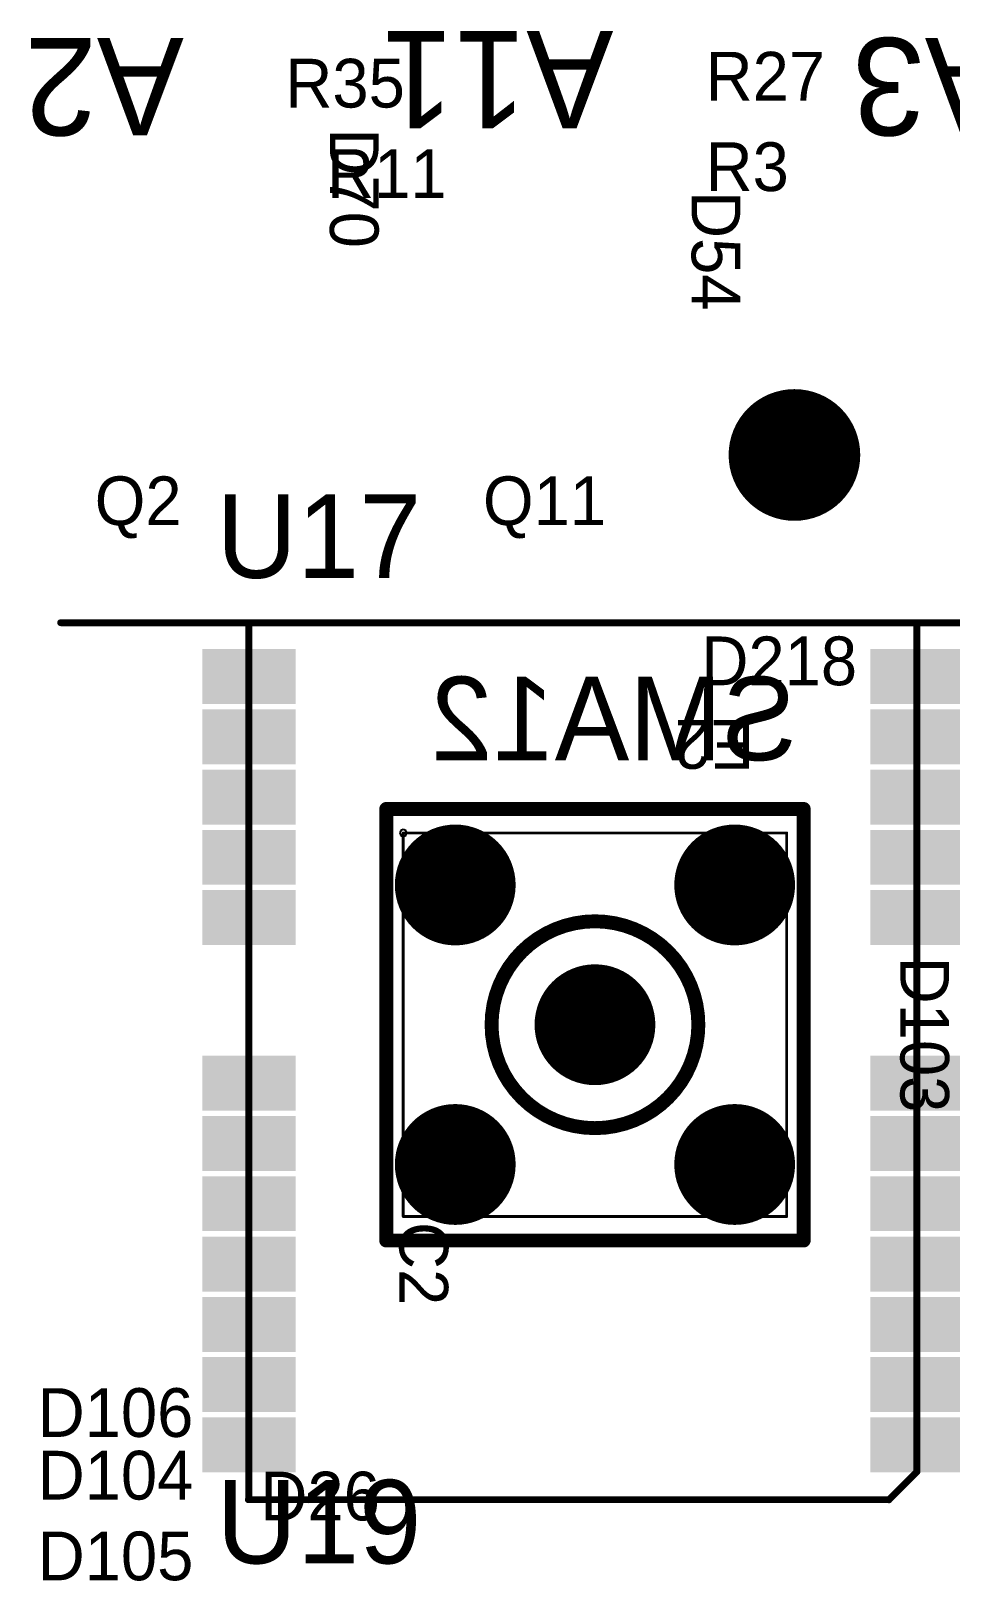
# Model space of a CAD drawing. Extents: x 11.69 to 17.18, y 4.05 to 12.26.
# Drawn here: x 12.654 to 13.314, y 8.84 to 9.954 of the extents above; entities that cross this region are included whole.
import ezdxf

# ---------------------------------------------------------------- set-up
doc = ezdxf.new("R2010")
doc.units = 0
doc.layers.get('0').update_dxf_attribs({"linetype": 'CONTINUOUS'})
for name, color, linetype in [('BOTTOMLAYER', 5, 'CONTINUOUS'), ('BOTTOMOVERLAY', 54, 'CONTINUOUS'), ('BOTTOMSOLDER', 6, 'CONTINUOUS'), ('MECHANICAL10', 56, 'CONTINUOUS'), ('MECHANICAL15', 56, 'CONTINUOUS'), ('MECHANICAL6', 56, 'CONTINUOUS'), ('MECHANICAL8', 56, 'CONTINUOUS'), ('MECHANICAL9', 56, 'CONTINUOUS'), ('MULTILAYER', 9, 'CONTINUOUS'), ('TOPLAYER', 1, 'CONTINUOUS'), ('TOPOVERLAY', 2, 'CONTINUOUS'), ('TOPPASTE', 8, 'CONTINUOUS'), ('TOPSOLDER', 216, 'CONTINUOUS')]:
    doc.layers.add(name, color=color, linetype=linetype)

# ---------------------------------------------------------------- blocks, each defined once
blk = doc.blocks.new('SMA_TH_HL_SMA_KHD4_B_36')
at = {"layer": 'BOTTOMLAYER', "const_width": 0.0394}
for points in [[(-0.1201, 0.1004, 1), (-0.0807, 0.1004, 1)], [(0.0807, 0.1004, 1), (0.1201, 0.1004, 1)], [(-0.0197, 0, 1), (0.0197, 0, 1)], [(-0.1201, -0.1004, 1), (-0.0807, -0.1004, 1)], [(0.0807, -0.1004, 1), (0.1201, -0.1004, 1)]]:
    blk.add_lwpolyline(points, format="xyb", close=True, dxfattribs=at)
at = {"layer": 'BOTTOMOVERLAY', "const_width": 0.01}
for points in [[(-0.155, -0.15), (-0.155, 0.15)], [(0.155, 0.15), (-0.155, 0.15)], [(0.155, -0.15), (0.155, 0.15)], [(0.155, -0.15), (-0.155, -0.15)]]:
    blk.add_lwpolyline(points, dxfattribs=at)
at = {"layer": 'BOTTOMOVERLAY'}
for points, const_width in [([(-0.1575, 0.15, 1), (-0.1525, 0.15, 1)], 0.005), ([(-0.1575, 0.15, 1), (-0.1525, 0.15, 1)], 0.005), ([(0.1525, 0.15, 1), (0.1575, 0.15, 1)], 0.005), ([(0.1525, 0.15, 1), (0.1575, 0.15, 1)], 0.005), ([(0.0743, 0, 1), (-0.0743, 0, 1)], 0.01), ([(-0.0768, 0, 1), (-0.0718, 0, 1)], 0.005), ([(0.0718, 0, 1), (0.0768, 0, 1)], 0.005), ([(-0.1575, -0.15, 1), (-0.1525, -0.15, 1)], 0.005), ([(-0.1575, -0.15, 1), (-0.1525, -0.15, 1)], 0.005), ([(0.1525, -0.15, 1), (0.1575, -0.15, 1)], 0.005), ([(0.1525, -0.15, 1), (0.1575, -0.15, 1)], 0.005)]:
    blk.add_lwpolyline(points, format="xyb", close=True, dxfattribs=dict(at, const_width=const_width))
at = {"layer": 'BOTTOMSOLDER', "const_width": 0.0434}
for points in [[(-0.1221, 0.1004, 1), (-0.0787, 0.1004, 1)], [(0.0787, 0.1004, 1), (0.1221, 0.1004, 1)], [(-0.0217, 0, 1), (0.0217, 0, 1)], [(-0.1221, -0.1004, 1), (-0.0787, -0.1004, 1)], [(0.0787, -0.1004, 1), (0.1221, -0.1004, 1)]]:
    blk.add_lwpolyline(points, format="xyb", close=True, dxfattribs=at)
at = {"layer": 'MECHANICAL6', "const_width": 0.002}
for points in [[(0.1378, 0.1378), (-0.1378, 0.1378)], [(-0.1378, -0.1378), (-0.1378, 0.1378)], [(0.1378, -0.1378), (0.1378, 0.1378)], [(0.1378, -0.1378), (-0.1378, -0.1378)]]:
    blk.add_lwpolyline(points, dxfattribs=at)
at = {"layer": 'MECHANICAL6', "const_width": 0.001}
for points in [[(-0.1383, 0.1378, 1), (-0.1373, 0.1378, 1)], [(-0.1383, 0.1378, 1), (-0.1373, 0.1378, 1)], [(0.1373, 0.1378, 1), (0.1383, 0.1378, 1)], [(0.1373, 0.1378, 1), (0.1383, 0.1378, 1)], [(-0.1383, -0.1378, 1), (-0.1373, -0.1378, 1)], [(-0.1383, -0.1378, 1), (-0.1373, -0.1378, 1)], [(0.1373, -0.1378, 1), (0.1383, -0.1378, 1)], [(0.1373, -0.1378, 1), (0.1383, -0.1378, 1)]]:
    blk.add_lwpolyline(points, format="xyb", close=True, dxfattribs=at)
at = {"layer": 'MECHANICAL8'}
for p, q in [((-0.1396, -0.136), (-0.1403, -0.1378)), ((-0.1403, -0.1378), (-0.1396, -0.1396)), ((-0.1378, -0.1352), (-0.1396, -0.136)), ((-0.1396, -0.1396), (-0.1378, -0.1403)), ((-0.136, -0.136), (-0.1378, -0.1352)), ((-0.1378, -0.1403), (-0.136, -0.1396)), ((-0.1352, -0.1378), (-0.136, -0.136)), ((-0.136, -0.1396), (-0.1352, -0.1378))]:
    blk.add_line(p, q, dxfattribs=at)
at = {"layer": 'MECHANICAL9'}
for p, q in [((-0.1133, 0.1227), (-0.1186, 0.1186)), ((-0.1071, 0.1253), (-0.1133, 0.1227)), ((-0.1004, 0.1262), (-0.1071, 0.1253)), ((-0.0937, 0.1253), (-0.1004, 0.1262)), ((-0.0875, 0.1227), (-0.0937, 0.1253)), ((-0.0821, 0.1186), (-0.0875, 0.1227)), ((0.0875, 0.1227), (0.0821, 0.1186)), ((0.0937, 0.1253), (0.0875, 0.1227)), ((0.1004, 0.1262), (0.0937, 0.1253)), ((0.1071, 0.1253), (0.1004, 0.1262)), ((0.1133, 0.1227), (0.1071, 0.1253)), ((0.1186, 0.1186), (0.1133, 0.1227)), ((-0.1227, 0.1133), (-0.1253, 0.1071)), ((-0.1186, 0.1186), (-0.1227, 0.1133)), ((-0.078, 0.1133), (-0.0821, 0.1186)), ((-0.0755, 0.1071), (-0.078, 0.1133)), ((0.078, 0.1133), (0.0755, 0.1071)), ((0.0821, 0.1186), (0.078, 0.1133)), ((0.1227, 0.1133), (0.1186, 0.1186)), ((0.1253, 0.1071), (0.1227, 0.1133)), ((-0.1253, 0.1071), (-0.1262, 0.1004)), ((-0.1262, 0.1004), (-0.1253, 0.0937)), ((-0.0746, 0.1004), (-0.0755, 0.1071)), ((-0.0755, 0.0937), (-0.0746, 0.1004)), ((0.0755, 0.1071), (0.0746, 0.1004)), ((0.0746, 0.1004), (0.0755, 0.0937)), ((0.1262, 0.1004), (0.1253, 0.1071)), ((0.1253, 0.0937), (0.1262, 0.1004)), ((-0.1253, 0.0937), (-0.1227, 0.0875)), ((-0.078, 0.0875), (-0.0755, 0.0937)), ((0.0755, 0.0937), (0.078, 0.0875)), ((0.1227, 0.0875), (0.1253, 0.0937)), ((-0.1227, 0.0875), (-0.1186, 0.0821)), ((-0.1186, 0.0821), (-0.1133, 0.078)), ((-0.1133, 0.078), (-0.1071, 0.0755)), ((-0.0937, 0.0755), (-0.0875, 0.078)), ((-0.0875, 0.078), (-0.0821, 0.0821)), ((-0.0821, 0.0821), (-0.078, 0.0875)), ((0.078, 0.0875), (0.0821, 0.0821)), ((0.0821, 0.0821), (0.0875, 0.078)), ((0.0875, 0.078), (0.0937, 0.0755)), ((0.1071, 0.0755), (0.1133, 0.078)), ((0.1133, 0.078), (0.1186, 0.0821)), ((0.1186, 0.0821), (0.1227, 0.0875)), ((-0.1071, 0.0755), (-0.1004, 0.0746)), ((-0.1004, 0.0746), (-0.0937, 0.0755)), ((0.0937, 0.0755), (0.1004, 0.0746)), ((0.1004, 0.0746), (0.1071, 0.0755)), ((-0.0129, 0.0224), (-0.0183, 0.0183)), ((-0.0067, 0.0249), (-0.0129, 0.0224)), ((0, 0.0258), (-0.0067, 0.0249)), ((0.0067, 0.0249), (0, 0.0258)), ((0.0129, 0.0224), (0.0067, 0.0249)), ((0.0183, 0.0183), (0.0129, 0.0224)), ((-0.0224, 0.0129), (-0.0249, 0.0067)), ((-0.0183, 0.0183), (-0.0224, 0.0129)), ((0.0224, 0.0129), (0.0183, 0.0183)), ((0.0249, 0.0067), (0.0224, 0.0129)), ((-0.0249, 0.0067), (-0.0258, 0)), ((-0.0258, 0), (-0.0249, -0.0067)), ((0.0258, 0), (0.0249, 0.0067)), ((0.0249, -0.0067), (0.0258, 0)), ((-0.0249, -0.0067), (-0.0224, -0.0129)), ((0.0224, -0.0129), (0.0249, -0.0067)), ((-0.0224, -0.0129), (-0.0183, -0.0183)), ((-0.0183, -0.0183), (-0.0129, -0.0224)), ((0.0129, -0.0224), (0.0183, -0.0183)), ((0.0183, -0.0183), (0.0224, -0.0129)), ((-0.0129, -0.0224), (-0.0067, -0.0249)), ((-0.0067, -0.0249), (0, -0.0258)), ((0, -0.0258), (0.0067, -0.0249)), ((0.0067, -0.0249), (0.0129, -0.0224)), ((-0.1071, -0.0755), (-0.1133, -0.078)), ((-0.1004, -0.0746), (-0.1071, -0.0755)), ((-0.0937, -0.0755), (-0.1004, -0.0746)), ((-0.0875, -0.078), (-0.0937, -0.0755)), ((0.0937, -0.0755), (0.0875, -0.078)), ((0.1004, -0.0746), (0.0937, -0.0755)), ((0.1071, -0.0755), (0.1004, -0.0746)), ((0.1133, -0.078), (0.1071, -0.0755)), ((-0.1227, -0.0875), (-0.1253, -0.0937)), ((-0.1186, -0.0821), (-0.1227, -0.0875)), ((-0.1133, -0.078), (-0.1186, -0.0821)), ((-0.0821, -0.0821), (-0.0875, -0.078)), ((-0.078, -0.0875), (-0.0821, -0.0821)), ((-0.0755, -0.0937), (-0.078, -0.0875)), ((0.078, -0.0875), (0.0755, -0.0937)), ((0.0821, -0.0821), (0.078, -0.0875)), ((0.0875, -0.078), (0.0821, -0.0821)), ((0.1186, -0.0821), (0.1133, -0.078)), ((0.1227, -0.0875), (0.1186, -0.0821)), ((0.1253, -0.0937), (0.1227, -0.0875)), ((-0.1253, -0.0937), (-0.1262, -0.1004)), ((-0.0746, -0.1004), (-0.0755, -0.0937)), ((0.0755, -0.0937), (0.0746, -0.1004)), ((0.1262, -0.1004), (0.1253, -0.0937)), ((-0.1262, -0.1004), (-0.1253, -0.1071)), ((-0.1253, -0.1071), (-0.1227, -0.1133)), ((-0.078, -0.1133), (-0.0755, -0.1071)), ((-0.0755, -0.1071), (-0.0746, -0.1004)), ((0.0746, -0.1004), (0.0755, -0.1071)), ((0.0755, -0.1071), (0.078, -0.1133)), ((0.1227, -0.1133), (0.1253, -0.1071)), ((0.1253, -0.1071), (0.1262, -0.1004)), ((-0.1227, -0.1133), (-0.1186, -0.1186)), ((-0.1186, -0.1186), (-0.1133, -0.1227)), ((-0.0875, -0.1227), (-0.0821, -0.1186)), ((-0.0821, -0.1186), (-0.078, -0.1133)), ((0.078, -0.1133), (0.0821, -0.1186)), ((0.0821, -0.1186), (0.0875, -0.1227)), ((0.1133, -0.1227), (0.1186, -0.1186)), ((0.1186, -0.1186), (0.1227, -0.1133)), ((-0.1133, -0.1227), (-0.1071, -0.1253)), ((-0.1071, -0.1253), (-0.1004, -0.1262)), ((-0.1004, -0.1262), (-0.0937, -0.1253)), ((-0.0937, -0.1253), (-0.0875, -0.1227)), ((0.0875, -0.1227), (0.0937, -0.1253)), ((0.0937, -0.1253), (0.1004, -0.1262)), ((0.1004, -0.1262), (0.1071, -0.1253)), ((0.1071, -0.1253), (0.1133, -0.1227))]:
    blk.add_line(p, q, dxfattribs=at)
at = {"layer": 'MULTILAYER', "const_width": 0.0394}
for points in [[(-0.1201, 0.1004, 1), (-0.0807, 0.1004, 1)], [(0.0807, 0.1004, 1), (0.1201, 0.1004, 1)], [(-0.0197, 0, 1), (0.0197, 0, 1)], [(-0.1201, -0.1004, 1), (-0.0807, -0.1004, 1)], [(0.0807, -0.1004, 1), (0.1201, -0.1004, 1)]]:
    blk.add_lwpolyline(points, format="xyb", close=True, dxfattribs=at)
at = {"layer": 'TOPLAYER', "const_width": 0.0394}
for points in [[(-0.1201, 0.1004, 1), (-0.0807, 0.1004, 1)], [(0.0807, 0.1004, 1), (0.1201, 0.1004, 1)], [(-0.0197, 0, 1), (0.0197, 0, 1)], [(-0.1201, -0.1004, 1), (-0.0807, -0.1004, 1)], [(0.0807, -0.1004, 1), (0.1201, -0.1004, 1)]]:
    blk.add_lwpolyline(points, format="xyb", close=True, dxfattribs=at)
at = {"layer": 'TOPSOLDER', "const_width": 0.0434}
for points in [[(-0.1221, 0.1004, 1), (-0.0787, 0.1004, 1)], [(0.0787, 0.1004, 1), (0.1221, 0.1004, 1)], [(-0.0217, 0, 1), (0.0217, 0, 1)], [(-0.1221, -0.1004, 1), (-0.0787, -0.1004, 1)], [(0.0787, -0.1004, 1), (0.1221, -0.1004, 1)]]:
    blk.add_lwpolyline(points, format="xyb", close=True, dxfattribs=at)
blk = doc.blocks.new('LB1020B_65')
at = {"layer": 'TOPLAYER'}
for points in [[(-0.0295, 0.5749), (0.0295, 0.5749), (-0.0295, 0.6064), (0.0295, 0.6064)], [(0.4505, 0.5749), (0.5095, 0.5749), (0.4505, 0.6064), (0.5095, 0.6064)], [(-0.0295, 0.5316), (0.0295, 0.5316), (-0.0295, 0.5631), (0.0295, 0.5631)], [(0.4505, 0.5316), (0.5095, 0.5316), (0.4505, 0.5631), (0.5095, 0.5631)], [(-0.0295, 0.4883), (0.0295, 0.4883), (-0.0295, 0.5198), (0.0295, 0.5198)], [(0.4505, 0.4883), (0.5095, 0.4883), (0.4505, 0.5198), (0.5095, 0.5198)], [(-0.0295, 0.445), (0.0295, 0.445), (-0.0295, 0.4765), (0.0295, 0.4765)], [(0.4505, 0.445), (0.5095, 0.445), (0.4505, 0.4765), (0.5095, 0.4765)], [(-0.0295, 0.4017), (0.0295, 0.4017), (-0.0295, 0.4331), (0.0295, 0.4331)], [(0.4505, 0.4017), (0.5095, 0.4017), (0.4505, 0.4331), (0.5095, 0.4331)], [(-0.0295, 0.3583), (0.0295, 0.3583), (-0.0295, 0.3898), (0.0295, 0.3898)], [(0.4505, 0.3583), (0.5095, 0.3583), (0.4505, 0.3898), (0.5095, 0.3898)], [(-0.0295, 0.315), (0.0295, 0.315), (-0.0295, 0.3465), (0.0295, 0.3465)], [(0.4505, 0.315), (0.5095, 0.315), (0.4505, 0.3465), (0.5095, 0.3465)], [(-0.0295, 0.1961), (0.0295, 0.1961), (-0.0295, 0.2276), (0.0295, 0.2276)], [(0.4505, 0.1961), (0.5095, 0.1961), (0.4505, 0.2276), (0.5095, 0.2276)], [(-0.0295, 0.1528), (0.0295, 0.1528), (-0.0295, 0.1843), (0.0295, 0.1843)], [(0.4505, 0.1528), (0.5095, 0.1528), (0.4505, 0.1843), (0.5095, 0.1843)], [(-0.0295, 0.1095), (0.0295, 0.1095), (-0.0295, 0.141), (0.0295, 0.141)], [(0.4505, 0.1095), (0.5095, 0.1095), (0.4505, 0.141), (0.5095, 0.141)], [(-0.0295, 0.0662), (0.0295, 0.0662), (-0.0295, 0.0977), (0.0295, 0.0977)], [(0.4505, 0.0662), (0.5095, 0.0662), (0.4505, 0.0977), (0.5095, 0.0977)], [(-0.0295, 0.0229), (0.0295, 0.0229), (-0.0295, 0.0544), (0.0295, 0.0544)], [(0.4505, 0.0229), (0.5095, 0.0229), (0.4505, 0.0544), (0.5095, 0.0544)]]:
    blk.add_solid(points, dxfattribs=at)
at = {"layer": 'TOPOVERLAY', "const_width": 0.005}
for points in [[(0.02, 0.63), (0, 0.61)], [(0.4803, 0.63), (0.02, 0.63)], [(0.48, 0.6299), (0.48, 0)], [(0, 0.61), (0, 0.0001)], [(0.4803, 0.0001), (0, 0.0001)]]:
    blk.add_lwpolyline(points, dxfattribs=at)
at = {"layer": 'TOPOVERLAY', "const_width": 0.0025}
for points in [[(0.0187, 0.63, 1), (0.0213, 0.63, 1)], [(0.0187, 0.63, 1), (0.0213, 0.63, 1)], [(0.4788, 0.6299, 1), (0.4813, 0.6299, 1)], [(0.4791, 0.63, 1), (0.4816, 0.63, 1)], [(-0.0013, 0.61, 1), (0.0013, 0.61, 1)], [(-0.0013, 0.61, 1), (0.0013, 0.61, 1)], [(-0.0013, 0.0001, 1), (0.0013, 0.0001, 1)], [(-0.0013, 0.0001, 1), (0.0013, 0.0001, 1)], [(0.4788, 0, 1), (0.4813, 0, 1)], [(0.4791, 0.0001, 1), (0.4816, 0.0001, 1)]]:
    blk.add_lwpolyline(points, format="xyb", close=True, dxfattribs=at)
at = {"layer": 'TOPPASTE'}
for points in [[(-0.0295, 0.5749), (0.0295, 0.5749), (-0.0295, 0.6064), (0.0295, 0.6064)], [(0.4505, 0.5749), (0.5095, 0.5749), (0.4505, 0.6064), (0.5095, 0.6064)], [(-0.0295, 0.5316), (0.0295, 0.5316), (-0.0295, 0.5631), (0.0295, 0.5631)], [(0.4505, 0.5316), (0.5095, 0.5316), (0.4505, 0.5631), (0.5095, 0.5631)], [(-0.0295, 0.4883), (0.0295, 0.4883), (-0.0295, 0.5198), (0.0295, 0.5198)], [(0.4505, 0.4883), (0.5095, 0.4883), (0.4505, 0.5198), (0.5095, 0.5198)], [(-0.0295, 0.445), (0.0295, 0.445), (-0.0295, 0.4765), (0.0295, 0.4765)], [(0.4505, 0.445), (0.5095, 0.445), (0.4505, 0.4765), (0.5095, 0.4765)], [(-0.0295, 0.4017), (0.0295, 0.4017), (-0.0295, 0.4331), (0.0295, 0.4331)], [(0.4505, 0.4017), (0.5095, 0.4017), (0.4505, 0.4331), (0.5095, 0.4331)], [(-0.0295, 0.3583), (0.0295, 0.3583), (-0.0295, 0.3898), (0.0295, 0.3898)], [(0.4505, 0.3583), (0.5095, 0.3583), (0.4505, 0.3898), (0.5095, 0.3898)], [(-0.0295, 0.315), (0.0295, 0.315), (-0.0295, 0.3465), (0.0295, 0.3465)], [(0.4505, 0.315), (0.5095, 0.315), (0.4505, 0.3465), (0.5095, 0.3465)], [(-0.0295, 0.1961), (0.0295, 0.1961), (-0.0295, 0.2276), (0.0295, 0.2276)], [(0.4505, 0.1961), (0.5095, 0.1961), (0.4505, 0.2276), (0.5095, 0.2276)], [(-0.0295, 0.1528), (0.0295, 0.1528), (-0.0295, 0.1843), (0.0295, 0.1843)], [(0.4505, 0.1528), (0.5095, 0.1528), (0.4505, 0.1843), (0.5095, 0.1843)], [(-0.0295, 0.1095), (0.0295, 0.1095), (-0.0295, 0.141), (0.0295, 0.141)], [(0.4505, 0.1095), (0.5095, 0.1095), (0.4505, 0.141), (0.5095, 0.141)], [(-0.0295, 0.0662), (0.0295, 0.0662), (-0.0295, 0.0977), (0.0295, 0.0977)], [(0.4505, 0.0662), (0.5095, 0.0662), (0.4505, 0.0977), (0.5095, 0.0977)], [(-0.0295, 0.0229), (0.0295, 0.0229), (-0.0295, 0.0544), (0.0295, 0.0544)], [(0.4505, 0.0229), (0.5095, 0.0229), (0.4505, 0.0544), (0.5095, 0.0544)]]:
    blk.add_solid(points, dxfattribs=at)
at = {"layer": 'TOPSOLDER'}
for points in [[(-0.0335, 0.5709), (0.0335, 0.5709), (-0.0335, 0.6104), (0.0335, 0.6104)], [(0.4465, 0.5709), (0.5135, 0.5709), (0.4465, 0.6104), (0.5135, 0.6104)], [(-0.0335, 0.5276), (0.0335, 0.5276), (-0.0335, 0.5671), (0.0335, 0.5671)], [(0.4465, 0.5276), (0.5135, 0.5276), (0.4465, 0.5671), (0.5135, 0.5671)], [(-0.0335, 0.4843), (0.0335, 0.4843), (-0.0335, 0.5238), (0.0335, 0.5238)], [(0.4465, 0.4843), (0.5135, 0.4843), (0.4465, 0.5238), (0.5135, 0.5238)], [(-0.0335, 0.441), (0.0335, 0.441), (-0.0335, 0.4805), (0.0335, 0.4805)], [(0.4465, 0.441), (0.5135, 0.441), (0.4465, 0.4805), (0.5135, 0.4805)], [(-0.0335, 0.3977), (0.0335, 0.3977), (-0.0335, 0.4371), (0.0335, 0.4371)], [(0.4465, 0.3977), (0.5135, 0.3977), (0.4465, 0.4371), (0.5135, 0.4371)], [(-0.0335, 0.3543), (0.0335, 0.3543), (-0.0335, 0.3938), (0.0335, 0.3938)], [(0.4465, 0.3543), (0.5135, 0.3543), (0.4465, 0.3938), (0.5135, 0.3938)], [(-0.0335, 0.311), (0.0335, 0.311), (-0.0335, 0.3505), (0.0335, 0.3505)], [(0.4465, 0.311), (0.5135, 0.311), (0.4465, 0.3505), (0.5135, 0.3505)], [(-0.0335, 0.1921), (0.0335, 0.1921), (-0.0335, 0.2316), (0.0335, 0.2316)], [(0.4465, 0.1921), (0.5135, 0.1921), (0.4465, 0.2316), (0.5135, 0.2316)], [(-0.0335, 0.1488), (0.0335, 0.1488), (-0.0335, 0.1883), (0.0335, 0.1883)], [(0.4465, 0.1488), (0.5135, 0.1488), (0.4465, 0.1883), (0.5135, 0.1883)], [(-0.0335, 0.1055), (0.0335, 0.1055), (-0.0335, 0.145), (0.0335, 0.145)], [(0.4465, 0.1055), (0.5135, 0.1055), (0.4465, 0.145), (0.5135, 0.145)], [(-0.0335, 0.0622), (0.0335, 0.0622), (-0.0335, 0.1017), (0.0335, 0.1017)], [(0.4465, 0.0622), (0.5135, 0.0622), (0.4465, 0.1017), (0.5135, 0.1017)], [(-0.0335, 0.0189), (0.0335, 0.0189), (-0.0335, 0.0584), (0.0335, 0.0584)], [(0.4465, 0.0189), (0.5135, 0.0189), (0.4465, 0.0584), (0.5135, 0.0584)]]:
    blk.add_solid(points, dxfattribs=at)

msp = doc.modelspace()

# ---------------------------------------------------------------- linework, layer by layer
at = {"layer": 'BOTTOMLAYER', "const_width": 0.0433}
msp.add_lwpolyline([(13.1807, 9.6493, 1), (13.224, 9.6493, 1)], format="xyb", close=True, dxfattribs=at)
at = {"layer": 'BOTTOMSOLDER', "const_width": 0.0473}
msp.add_lwpolyline([(13.1787, 9.6493, 1), (13.226, 9.6493, 1)], format="xyb", close=True, dxfattribs=at)
at = {"layer": 'TOPLAYER', "const_width": 0.0433}
msp.add_lwpolyline([(13.1807, 9.6493, 1), (13.224, 9.6493, 1)], format="xyb", close=True, dxfattribs=at)
at = {"layer": 'TOPOVERLAY', "const_width": 0.005}
msp.add_lwpolyline([(12.675, 9.5288), (16.2746, 9.5288)], dxfattribs=at)
at = {"layer": 'TOPOVERLAY', "const_width": 0.0025}
msp.add_lwpolyline([(12.6738, 9.5288, 1), (12.6762, 9.5288, 1)], format="xyb", close=True, dxfattribs=at)
at = {"layer": 'TOPSOLDER', "const_width": 0.0473}
msp.add_lwpolyline([(13.1787, 9.6493, 1), (13.226, 9.6493, 1)], format="xyb", close=True, dxfattribs=at)

# ---------------------------------------------------------------- block references
for name, p, rotation in [('LB1020B_65', (13.2903, 9.5288), 180), ('SMA_TH_HL_SMA_KHD4_B_36', (13.059, 9.24), 270)]:
    msp.add_blockref(name, p, dxfattribs=dict(rotation=rotation))

# ---------------------------------------------------------------- texts
at = {"layer": 'BOTTOMOVERLAY', "text_generation_flag": 2}
msp.add_text('SMA12', height=0.06, rotation=360, dxfattribs=at).set_placement((13.204, 9.43))
at = {"layer": 'MECHANICAL10'}
for s, p in [('R35', (12.8365, 9.8989)), ('R27', (13.1385, 9.9039)), ('R11', (12.8665, 9.8339)), ('R3', (13.1385, 9.8389)), ('D218', (13.1355, 9.4839)), ('D106', (12.6585, 8.9439)), ('D104', (12.6585, 8.8989)), ('D105', (12.6585, 8.8409))]:
    msp.add_text(s, height=0.035, dxfattribs=at).set_placement(p)
for s, rotation, p in [('D70', 270, (12.8685, 9.8839)), ('D54', 270, (13.1285, 9.8389)), ('Q2', 360, (12.6995, 9.5989)), ('Q11', 360, (12.9785, 9.5989)), ('E2', 180, (13.1735, 9.4589)), ('D103', 270, (13.2785, 9.2889)), ('C2', 270, (12.9185, 9.0983)), ('D26', 360, (12.8185, 8.8839))]:
    msp.add_text(s, height=0.035, rotation=rotation, dxfattribs=at).set_placement(p)
at = {"layer": 'MECHANICAL15'}
for s, p in [('A2', (12.7635, 9.9489)), ('A11', (13.0722, 9.9539)), ('A3', (13.3585, 9.9489))]:
    msp.add_text(s, height=0.07, rotation=180, dxfattribs=at).set_placement(p)
at = {"layer": 'TOPOVERLAY'}
for s, p in [('U17', (12.787, 9.561)), ('U19', (12.787, 8.853))]:
    msp.add_text(s, height=0.06, dxfattribs=at).set_placement(p)

doc.saveas('drawing.dxf')
